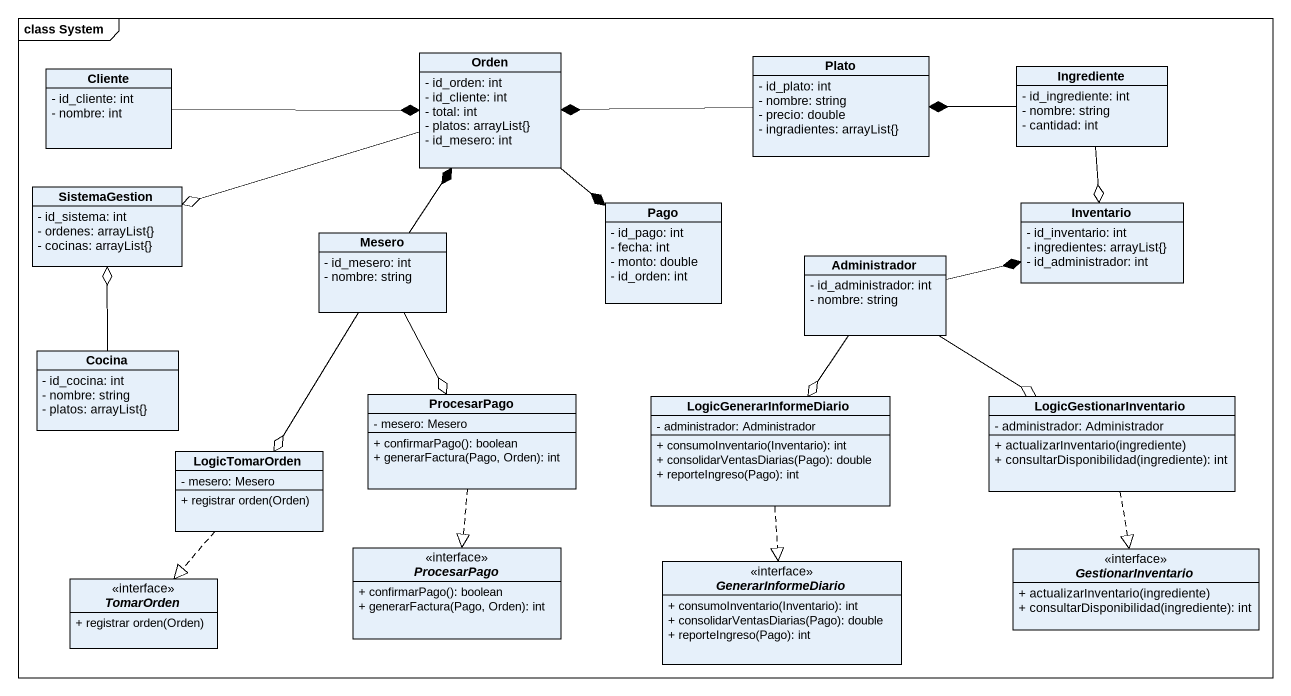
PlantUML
@startuml
mainframe class System
hide circle
hide empty members
skinparam classAttributeIconSize 0
class Orden {
  - id_orden: int
  - id_cliente: int
  - total: int
  - platos: arrayList{}
  - id_mesero: int
}
class Plato {
  - id_plato: int
  - nombre: string
  - precio: double
  - ingradientes: arrayList{}
}
class Cliente {
  - id_cliente: int
  - nombre: int
}
class Ingrediente {
  - id_ingrediente: int
  - nombre: string
  - cantidad: int
}
class SistemaGestion {
  - id_sistema: int
  - ordenes: arrayList{}
  - cocinas: arrayList{}
}
class Pago {
  - id_pago: int
  - fecha: int
  - monto: double
  - id_orden: int
}
class Inventario {
  - id_inventario: int
  - ingredientes: arrayList{}
  - id_administrador: int
}
class Mesero {
  - id_mesero: int
  - nombre: string
}
class Administrador {
  - id_administrador: int
  - nombre: string
}
class Cocina {
  - id_cocina: int
  - nombre: string
  - platos: arrayList{}
}
class ProcesarPago {
  - mesero: Mesero
  + confirmarPago(): boolean
  + generarFactura(Pago, Orden): int
}
class LogicGenerarInformeDiario {
  - administrador: Administrador
  + consumoInventario(Inventario): int
  + consolidarVentasDiarias(Pago): double
  + reporteIngreso(Pago): int
}
class LogicGestionarInventario {
  - administrador: Administrador
  + actualizarInventario(ingrediente)
  + consultarDisponibilidad(ingrediente): int
}
class LogicTomarOrden {
  - mesero: Mesero
  + registrar orden(Orden)
}
interface "ProcesarPago" as ProcesarPago_2 {
  + confirmarPago(): boolean
  + generarFactura(Pago, Orden): int
}
interface GenerarInformeDiario {
  + consumoInventario(Inventario): int
  + consolidarVentasDiarias(Pago): double
  + reporteIngreso(Pago): int
}
interface GestionarInventario {
  + actualizarInventario(ingrediente)
  + consultarDisponibilidad(ingrediente): int
}
interface TomarOrden {
  + registrar orden(Orden)
}
Orden -left-o SistemaGestion
Orden --* Pago
Plato -left-* Orden
Cliente -right-* Orden
Ingrediente -left-* Plato
Ingrediente --o Inventario
Mesero -up-* Orden
Mesero --o ProcesarPago
Mesero --o LogicTomarOrden
Administrador -right-* Inventario
Administrador --o LogicGenerarInformeDiario
Administrador --o LogicGestionarInventario
Cocina -up-o SistemaGestion
ProcesarPago ..|> ProcesarPago_2
LogicGenerarInformeDiario ..|> GenerarInformeDiario
LogicGestionarInventario ..|> GestionarInventario
LogicTomarOrden ..|> TomarOrden
@enduml
